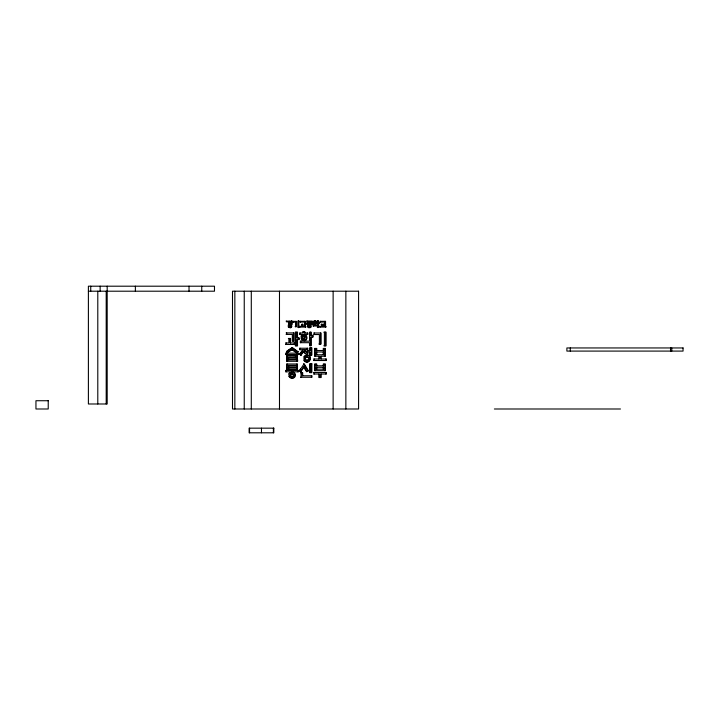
<?xml version="1.0" encoding="UTF-8"?>
<svg xmlns="http://www.w3.org/2000/svg" width="719" height="719" viewBox="0 0 719 719"><rect width="100%" height="100%" fill="white"/><g stroke="black" fill="none" stroke-linecap="round" stroke-linejoin="round"><path stroke-width="1.08" d="M288.283 325.249L288.283 327.046L290.009 327.72A1.798 1.753 -90 0 0 290.853 327.28L291.339 326.147L290.853 325.006A1.798 1.753 -90 0 0 290.009 324.566L288.732 324.808M299.401 370.851L300.785 371.714L303.616 366.708L307.022 371.606L308.379 370.743L304.155 363.769L299.401 370.851L300.452 369.081M300.785 371.714L304.155 366.708M308.424 359.311L307.408 360.336M293.262 375.74L292.372 376.621M304.586 338.712L304.919 338.227M302.942 349.695L299.553 354.152L300.767 355.159L303.481 351.438L306.752 354.925L307.912 353.955L304.505 349.695M300.767 355.159L304.02 351.438M299.553 354.152L303.481 349.695L299.571 349.695L299.571 348.239L307.777 348.239L307.777 349.695L303.975 349.695L307.912 353.955M296.435 352.84L297.954 351.663L296.435 352.84L291.761 349.461L287.079 352.84L292.291 349.461L296.974 352.84M303.831 356.741L305.368 355.519L307.256 355.258M300.964 336.043C309.215 329.67 308.253 346.082 301.207 338.802C300.371 329.32 312.711 339.728 302.906 340.536M307.381 353.955L306.213 354.925L306.752 354.925M289.442 372.99L292.291 372.091M286.908 351.079L292.291 347.574L297.954 351.663M292.291 347.574L286.629 351.663L287.618 352.84M309.682 326.902C307.606 328.125 308.406 324.062 309.862 325.995M303.616 366.708L306.492 371.606L308.379 370.743M308.199 325.051L310.006 325.051A1.609 1.573 -90 0 1 310.59 325.725L310.59 326.902A1.609 1.573 -90 0 1 310.006 327.576L308.199 327.576M306.564 355.321C302.96 355.788 302.96 361.432 306.564 361.891M292.426 378.077C295.779 377.709 295.779 372.532 292.426 372.154M291.635 372.154L289.568 373.44A2.759 2.687 -90 0 0 289.029 375.129L289.568 376.792L291.635 378.077M306.707 360.471L307.939 360.336C312.45 356.148 302.052 356.121 306.537 360.336M291.761 376.747L292.912 376.621C296.866 372.963 287.726 372.963 291.68 376.621M304.101 339.035C300.398 339.862 302.888 333.868 304.919 337.085M306.716 361.963C310.716 362.205 311.399 355.878 307.408 355.321M291.761 378.14C296.588 379.03 296.579 371.211 291.761 372.091M88.392 291.204L214.478 291.204L214.478 286.198L88.392 286.198L88.392 403.988L107.185 403.988L107.185 286.198M306.618 321.051L312.118 321.051L312.118 321.744L307.417 321.744L307.417 322.615L312.136 322.615L312.136 323.298L306.618 323.298M317.295 320.962L318.625 320.962L318.625 322.507M286.063 321.15L289.712 321.15L289.712 324.278L288.382 324.278M299.877 321.33L305.368 321.33L305.368 325.186L304.577 325.186L304.577 322.049L299.877 322.049M320.072 321.33L325.563 321.33L325.563 325.186L324.233 325.186M292.651 321.375L296.444 321.375L296.444 326.687L295.114 326.687M312.765 321.384L314.769 321.384L314.769 320.827M289.73 321.681L291.321 321.681L291.321 320.962M292.651 322.103L295.653 322.103L295.653 326.687M312.765 322.085L317.043 322.085L317.043 321.384L315.084 321.384L315.084 320.827M320.072 322.049L324.763 322.049L324.763 325.186M289.73 322.355L291.321 322.355L291.321 322.957L289.73 322.957M289.73 323.631L291.321 323.631L291.321 324.458M320.998 324.296L322.319 324.296L322.319 326.336M322.84 324.296L324.152 324.296L324.152 326.336M317.295 324.934L318.625 324.934L318.625 323.316M313.026 325.303L318.625 325.303L318.625 327.487L317.295 327.487M313.026 326.031L317.834 326.031L317.834 327.487M299.419 326.336L302.223 326.336L302.223 324.296M299.419 327.064L305.854 327.064L305.854 326.336L302.492 326.336L302.492 324.296M302.636 331.881L304.937 331.881L304.937 333.023M323.874 332.16L326.067 332.16L326.067 345.839L323.874 345.839M286.108 332.915L293.999 332.915L293.999 341.363L292.354 341.363L292.354 334.425L286.108 334.425M313.745 333.005L321.069 333.005L321.069 344.05L318.877 344.05M313.745 334.533L319.407 334.533L319.407 344.05M288.355 338.46L290.53 338.46L290.53 342.963M300.138 341.174L311.201 341.174L311.201 345.713L309.538 345.713L309.538 342.684L300.138 342.684M285.623 342.963L288.885 342.963L288.885 338.46M285.623 344.473L294.826 344.473L294.826 342.963L289.991 342.963L289.991 338.46M291.761 349.461L292.291 349.461M307.184 350.665L310.204 350.665L310.204 347.843M307.184 352.13L310.204 352.13L310.204 355.096M285.623 353.155L298.43 353.155L298.43 354.548L292.588 354.548L292.588 355.599L297.45 355.599L297.45 359.069L288.247 359.069L288.247 359.904L297.63 359.904L297.63 361.289L286.602 361.289L286.602 357.738L295.806 357.738L295.806 356.948L286.602 356.948L286.602 355.599L291.447 355.599L291.447 354.548L285.623 354.548M313.61 359.006L319.443 359.006L319.443 356.247L314.589 356.247L314.589 348.427L316.773 348.427L316.773 350.53M313.61 360.516L326.417 360.516L326.417 359.006L320.575 359.006L320.575 356.247L325.437 356.247L325.437 348.427L323.262 348.427L323.262 350.53M285.623 370.411L291.447 370.411L291.447 369.539L286.602 369.539L286.602 363.994L297.432 363.994L297.432 365.369L288.256 365.369L288.256 366.097L297.369 366.097L297.369 367.427L288.256 367.427L288.256 368.182L297.477 368.182L297.477 369.539L292.588 369.539L292.588 370.411L298.43 370.411L298.43 371.813L285.623 371.813M306.492 371.606L307.022 371.606M313.61 372.505L326.417 372.505L326.417 374.015L320.575 374.015L320.575 377.529M300.488 372.694L302.681 372.694L302.681 375.758M313.61 374.015L319.443 374.015L319.443 377.529M300.488 377.259L311.983 377.259L311.983 375.758L302.151 375.758L302.151 372.694M494.384 408.994L620.47 408.994M291.105 378.077L292.291 378.14M306.716 355.258C314.536 355.051 308.559 366.384 303.831 360.48M292.291 376.747L291.141 376.621C287.986 374.959 293.037 371.552 293.388 375.111M307.238 360.471L306.006 360.336C303.813 359.473 305.233 355.914 307.408 356.858M290.485 377.897L288.732 376.28M301.8 340.087L302.322 340.357M299.94 370.851L301.315 371.714M315.165 323.101C312.594 322.382 315.156 325.914 315.92 323.613C314.527 321.204 314.392 325.887 315.326 323.334M291.761 347.574L297.423 351.663M300.093 354.152L301.306 355.159M303.481 351.438L304.847 353.182M308.011 357.271L308.424 357.882M303.616 363.769L307.84 370.743M307.615 326.902L307.615 325.725A1.609 1.573 -90 0 1 307.768 325.464M671.771 347.951L671.771 351.088M670.521 347.951L670.521 351.088M570.275 347.951L570.275 351.088M345.857 291.204L345.857 408.994M333.131 291.204L333.131 408.994M325.887 359.006L325.887 360.516M325.887 372.505L325.887 374.015M325.518 326.336L325.518 327.064M325.527 332.16L325.527 345.839M325.033 321.33L325.033 325.186M324.898 348.427L324.898 356.247M324.898 364.084L324.898 370.662M324.413 332.16L324.413 345.839M323.793 348.427L323.793 350.53L316.234 350.53L316.234 348.427M323.793 364.084L323.793 365.809L316.234 365.809L316.234 364.084M323.622 324.296L323.622 326.336L326.049 326.336L326.049 327.064L319.613 327.064L319.613 326.336L321.537 326.336L321.537 324.296M323.37 324.296L323.37 326.336L321.779 326.336L321.779 324.296M323.262 352.004L323.262 354.755M323.262 365.809L323.262 364.084L325.437 364.084L325.437 370.662L314.589 370.662L314.589 364.084L316.773 364.084L316.773 365.809M323.262 367.292L323.262 369.171M321.114 356.247L321.114 359.006M321.114 374.015L321.114 377.529L318.903 377.529L318.903 374.015M320.602 321.33L320.602 322.049M320.53 333.005L320.53 344.05M320.144 326.336L320.144 327.064M319.011 322.507L319.011 323.316M318.903 356.247L318.903 359.006M318.095 320.962L318.095 322.507L319.551 322.507L319.551 323.316L318.095 323.316L318.095 324.934M318.095 325.303L318.095 327.487M317.834 320.962L317.834 324.934M316.773 352.004L316.773 354.755M316.773 367.292L316.773 369.171M316.513 321.384L316.513 322.085M315.614 321.384L315.614 320.827L314.23 320.827L314.23 321.384M315.129 348.427L315.129 356.247M315.129 364.084L315.129 370.662M314.284 333.005L314.284 334.533M314.149 359.006L314.149 360.516M314.149 372.505L314.149 374.015M313.565 325.303L313.565 326.031M313.295 321.384L313.295 322.085M312.576 335.36L312.576 337.04M312.055 323.802L312.055 324.512M311.597 322.615L311.597 323.298M311.444 375.758L311.444 377.259M311.318 347.843L311.318 355.096M311.318 363.85L311.318 372.613M311.201 335.36L311.201 332.16L309.538 332.16L309.538 340.402L311.201 340.402L311.201 337.04M310.662 332.16L310.662 335.36L313.116 335.36L313.116 337.04L310.662 337.04L310.662 340.402M310.662 341.174L310.662 345.713M310.204 363.85L310.204 372.613M309.664 350.665L309.664 347.843L311.857 347.843L311.857 355.096L309.664 355.096L309.664 352.13M307.957 321.744L307.957 322.615M307.714 350.665L307.714 352.13M307.381 333.023L307.381 334.488M307.238 348.239L307.238 349.695M307.157 321.051L307.157 323.298M305.323 326.336L305.323 327.064M304.838 321.33L304.838 325.186M304.407 331.881L304.407 333.023L307.912 333.023L307.912 334.488L299.58 334.488L299.58 333.023L303.175 333.023L303.175 331.881M303.023 326.336L303.023 324.296L301.692 324.296L301.692 326.336M301.027 372.694L301.027 377.259M300.677 341.174L300.677 342.684M300.407 321.33L300.407 322.049M300.12 333.023L300.12 334.488M300.102 348.239L300.102 349.695M299.958 326.336L299.958 327.064M298.691 337.921L298.691 339.539M298.313 320.962L298.313 327.549M297.9 353.155L297.9 354.548M297.9 370.411L297.9 371.813M297.513 337.921L297.513 332.16L295.32 332.16L295.32 345.839L297.513 345.839L297.513 339.539M297.1 359.904L297.1 361.289M296.974 332.16L296.974 337.921L299.23 337.921L299.23 339.539L296.974 339.539L296.974 345.839M296.911 355.599L296.911 359.069M296.902 363.994L296.902 365.369M296.839 366.097L296.839 367.427M296.947 368.182L296.947 369.539M295.913 321.375L295.913 326.687M295.851 332.16L295.851 345.839M295.275 356.948L295.275 357.738M294.287 342.963L294.287 344.473M293.46 332.915L293.46 341.363M293.181 321.375L293.181 322.103M293.118 354.548L293.118 355.599M293.118 369.539L293.118 370.411M291.59 320.962L291.59 324.458M290.916 354.548L290.916 355.599M290.916 369.539L290.916 370.411M290.791 321.681L290.791 320.962L292.121 320.962L292.121 324.458L290.791 324.458L290.791 323.631M290.791 322.355L290.791 322.957M290.269 321.681L290.269 322.355M290.269 322.957L290.269 323.631M289.182 321.15L289.182 324.278M288.921 324.278L288.921 321.878L286.602 321.878L286.602 321.15M288.777 359.069L288.777 359.904M288.795 365.369L288.795 366.097M288.795 367.427L288.795 368.182M287.142 355.599L287.142 356.948M287.142 357.738L287.142 361.289M287.142 363.994L287.142 369.539M286.647 332.915L286.647 334.425M286.153 342.963L286.153 344.473M286.153 353.155L286.153 354.548M286.153 370.411L286.153 371.813M279.484 291.204L279.484 408.994M273.391 428.164L273.391 432.802M261.473 428.164L261.473 432.802M251.291 291.204L251.291 408.994M249.547 428.164L249.547 432.802M244.244 291.204L244.244 408.994M234.843 291.204L234.843 408.994M201.751 286.198L201.751 291.204M189.025 286.198L189.025 291.204M135.379 286.198L135.379 291.204M106.205 291.204L106.205 403.988M100.139 286.198L100.139 291.204M97.793 291.204L97.793 403.988M90.738 286.198L90.738 291.204M288.732 373.952A2.759 2.687 -90 0 1 289.038 373.44M288.571 325.824L289.02 327.28L290.539 327.72A1.798 1.753 90 0 0 291.393 327.28L291.878 326.147L291.393 325.006A1.798 1.753 -90 0 0 290.539 324.566L289.272 324.808L288.571 325.824M308.056 326.004L308.145 326.902A1.609 1.573 -90 0 0 308.739 327.576L310.536 327.576A1.609 1.573 -90 0 0 311.12 326.902L311.12 325.725A1.609 1.573 -90 0 0 310.536 325.051L308.739 325.051A1.609 1.573 -90 0 0 308.154 325.725L308.056 326.004M313.196 323.334C315.344 328.556 317.358 319.317 313.196 323.334M313.736 323.334C315.875 328.556 317.897 319.317 313.736 323.334M288.849 325.797C289.496 329.329 291.761 323.748 288.849 325.797M289.38 325.797C290.027 329.329 292.3 323.748 289.38 325.797M302.681 337.085C303.778 342.954 307.597 333.697 302.681 337.085M308.873 325.995C309.476 329.257 311.579 324.116 308.873 325.995M358.583 291.204L232.498 291.204L232.498 408.994L358.583 408.994L358.583 291.204M298.852 320.962L298.052 320.962L298.052 327.549L298.852 327.549L298.852 320.962M312.585 323.802L306.68 323.802L306.68 324.512L312.585 324.512L312.585 323.802M683.05 347.951L566.887 347.951L566.887 351.088L683.05 351.088L683.05 347.951M323.793 352.004L316.234 352.004L316.234 354.755L323.793 354.755L323.793 352.004M311.857 363.85L309.664 363.85L309.664 372.613L311.857 372.613L311.857 363.85M323.793 367.292L316.234 367.292L316.234 369.171L323.793 369.171L323.793 367.292M48.227 400.726L35.95 400.726L35.95 408.994L48.227 408.994L48.227 400.726M273.813 428.164L249.125 428.164L249.125 432.802L273.813 432.802L273.813 428.164"/></g></svg>
